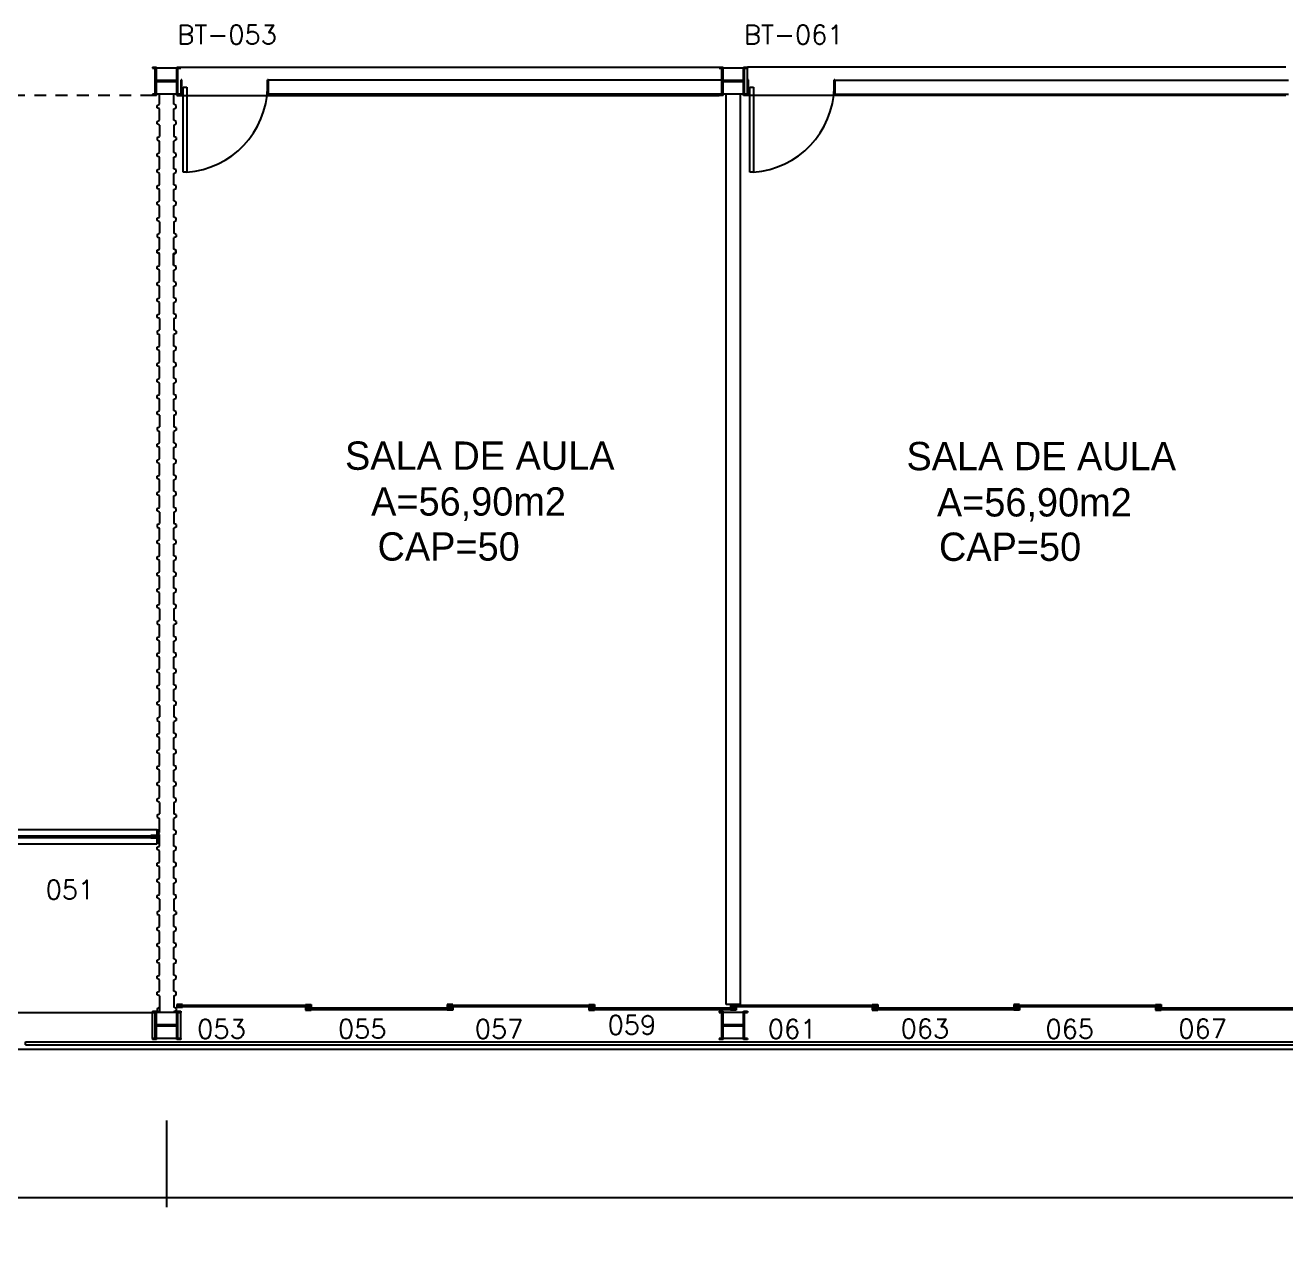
# Model space of a CAD drawing. Extents: x 940 to 1060, y 76 to 105.
# Drawn here: x 977.47 to 990.82, y 76.25 to 89.14 of the extents above; entities that cross this region are included whole.
import ezdxf
from ezdxf.enums import TextEntityAlignment as Align

# ---------------------------------------------------------------- set-up
doc = ezdxf.new("R2010")
doc.units = 0
doc.header["$LTSCALE"] = 0.5
doc.header["$MEASUREMENT"] = 0
doc.header["$PDMODE"] = 34
doc.header["$PDSIZE"] = 0.1
doc.linetypes.add('HIDDEN', pattern=[0.375, 0.25, -0.125])
doc.layers.get('0').update_dxf_attribs({"linetype": 'CONTINUOUS'})
doc.layers.get('DEFPOINTS').update_dxf_attribs({"linetype": 'CONTINUOUS'})
for name, color, linetype in [('1', 1, 'CONTINUOUS'), ('ALVENARIA', 2, 'CONTINUOUS'), ('ENDEREÇO', 2, 'CONTINUOUS'), ('ESQUADRIAS', 1, 'CONTINUOUS'), ('ESTRUTURAS', 2, 'CONTINUOUS'), ('NMOD', 2, 'CONTINUOUS'), ('PORTA', 2, 'CONTINUOUS'), ('PROJ', 1, 'HIDDEN'), ('TEXTO', 2, 'CONTINUOUS'), ('TEXTO-CENTRO-CUSTO', 2, 'CONTINUOUS'), ('ÁREA', 2, 'CONTINUOUS')]:
    doc.layers.add(name, color=color, linetype=linetype)
doc.styles.add('FONTE', font='FONTE.shx', dxfattribs={"height": 0.4})
doc.styles.add('ROMANS', font='simplex.shx', dxfattribs={"height": 0.3})
doc.styles.add('UNB-100', font='simplex.shx', dxfattribs={"height": 0.2})
doc.dimstyles.new('1', dxfattribs={"dimtxt": 0.3, "dimasz": 0.18, "dimexe": 0.5, "dimexo": 1, "dimgap": 0.08, "dimtad": 1, "dimdec": 4, "dimzin": 12, "dimdsep": 46, "dimtxsty": 'ROMANS', "dimblk1": 'NONE', "dimblk2": 'NONE', "dimsah": 1, "dimcen": 0, "dimclrd": 2, "dimclre": 2, "dimclrt": 2, "dimadec": 0, "dimazin": 0, "dimtfac": 1, "dimtdec": 4, "dimtofl": 0, "dimtmove": 2, "dimatfit": 3, "dimldrblk": 'NONE', "dimfxl": 0, "dimtolj": 1, "dimtzin": 4, "dimarcsym": 0})

# ---------------------------------------------------------------- blocks, each defined once
blk = doc.blocks.new('*D15')
at = {"layer": 'DEFPOINTS', "color": 0}
for p in [(972.97, 78.537), (978.97, 78.537), (978.97, 76.72)]:
    blk.add_point(p, dxfattribs=at)
at = {"layer": 'TEXTO-CENTRO-CUSTO', "color": 2, "lineweight": -2}
for p, q in [((972.97, 77.537), (972.97, 76.62)), ((978.97, 77.537), (978.97, 76.62)), ((972.97, 76.72), (978.97, 76.72))]:
    blk.add_line(p, q, dxfattribs=at)
at = {"layer": 'TEXTO-CENTRO-CUSTO', "color": 2, "insert": (975.97, 76.95), "char_height": 0.3, "attachment_point": 5, "style": 'ROMANS'}
blk.add_mtext('\\A1;Entrada', dxfattribs=at)
blk = doc.blocks.new('_NONE')
at = {"color": 0, "linetype": 'ByBlock'}
blk.add_circle((0, 0), 0.25, dxfattribs=at)
blk = doc.blocks.new('*D16')
at = {"layer": 'DEFPOINTS', "color": 0}
for p in [(978.97, 78.537), (1020.97, 78.537), (1020.97, 76.72)]:
    blk.add_point(p, dxfattribs=at)
at = {"layer": 'TEXTO-CENTRO-CUSTO', "color": 2, "lineweight": -2}
for p, q in [((978.97, 77.537), (978.97, 76.62)), ((1020.97, 77.537), (1020.97, 76.62)), ((978.97, 76.72), (1020.97, 76.72))]:
    blk.add_line(p, q, dxfattribs=at)
at = {"layer": 'TEXTO-CENTRO-CUSTO', "color": 2, "insert": (999.97, 76.95), "char_height": 0.3, "attachment_point": 5, "style": 'ROMANS'}
blk.add_mtext('\\A1;Salas de Aula', dxfattribs=at)

msp = doc.modelspace()

# ---------------------------------------------------------------- linework, layer by layer
at = {"layer": '1', "color": 1}
for p, q in [((979.07825, 88.6934), (984.82025, 88.6934)), ((990.82025, 88.6934), (985.12025, 88.6934)), ((979.07825, 88.3934), (984.82025, 88.3934)), ((990.82025, 88.3934), (985.12025, 88.3934)), ((973.07523, 80.61802), (978.86526, 80.61802)), ((973.07523, 80.46802), (978.86526, 80.46802)), ((973.12025, 78.68102), (978.82025, 78.6806)), ((977.47583, 78.36818), (1060.12025, 78.36818)), ((977.47583, 78.33818), (977.47583, 78.36818)), ((977.47583, 78.33818), (1060.12025, 78.33818))]:
    msp.add_line(p, q, dxfattribs=at)
at = {"layer": '1'}
msp.add_line((939.82083, 78.29302), (1060.12025, 78.29302), dxfattribs=at)
at = {"layer": 'ALVENARIA'}
for p, q in [((984.85025, 88.5554), (980.05014, 88.5554)), ((980.05014, 88.4054), (980.05014, 88.5554)), ((986.05014, 88.55572), (990.85025, 88.55572)), ((986.05014, 88.40572), (986.05014, 88.55572)), ((978.89515, 88.3002), (978.89515, 88.4054)), ((979.04534, 88.3002), (979.04534, 88.4054)), ((984.85025, 88.4054), (980.05014, 88.4054)), ((984.89525, 78.76674), (984.89525, 88.4054)), ((985.04525, 78.76674), (985.04525, 88.4054)), ((986.05014, 88.40572), (990.85025, 88.40572)), ((978.87015, 88.2877), (978.89515, 88.3002)), ((978.87015, 88.2627), (978.87015, 88.2877)), ((978.89515, 88.2502), (978.87015, 88.2627)), ((978.89515, 88.12974), (978.89515, 88.2502)), ((979.07034, 88.2877), (979.04534, 88.3002)), ((979.04534, 88.2502), (979.07034, 88.2627)), ((979.04534, 88.12974), (979.04534, 88.2502)), ((979.07034, 88.2627), (979.07034, 88.2877)), ((978.87015, 88.11724), (978.89515, 88.12974)), ((978.87015, 88.09224), (978.87015, 88.11724)), ((978.89515, 88.07974), (978.87015, 88.09224)), ((979.07034, 88.11724), (979.04534, 88.12974)), ((979.04534, 88.07974), (979.07034, 88.09224)), ((979.07034, 88.09224), (979.07034, 88.11724)), ((978.87015, 87.94644), (978.89515, 87.95894)), ((978.89515, 88.07974), (978.89515, 87.95894)), ((979.04534, 88.07974), (979.04534, 87.95894)), ((979.07034, 87.94644), (979.04534, 87.95894)), ((978.87015, 87.94644), (978.87015, 87.92144)), ((978.87015, 87.92144), (978.89515, 87.90894)), ((978.89515, 87.78814), (978.89515, 87.90894)), ((979.07034, 87.92144), (979.04534, 87.90894)), ((979.04534, 87.78814), (979.04534, 87.90894)), ((979.07034, 87.94644), (979.07034, 87.92144)), ((978.87015, 87.77564), (978.89515, 87.78814)), ((978.87015, 87.75064), (978.87015, 87.77564)), ((978.89515, 87.73814), (978.87015, 87.75064)), ((978.89515, 87.61734), (978.89515, 87.73814)), ((979.07034, 87.77564), (979.04534, 87.78814)), ((979.04534, 87.73814), (979.07034, 87.75064)), ((979.04534, 87.61734), (979.04534, 87.73814)), ((979.07034, 87.75064), (979.07034, 87.77564)), ((978.87015, 87.60484), (978.89515, 87.61734)), ((978.87015, 87.57984), (978.87015, 87.60484)), ((978.89515, 87.56734), (978.87015, 87.57984)), ((978.89515, 87.44654), (978.89515, 87.56734)), ((979.07034, 87.60484), (979.04534, 87.61734)), ((979.04534, 87.56734), (979.07034, 87.57984)), ((979.04534, 87.44654), (979.04534, 87.56734)), ((979.07034, 87.57984), (979.07034, 87.60484)), ((978.87015, 87.43404), (978.89515, 87.44654)), ((978.87015, 87.40904), (978.87015, 87.43404)), ((979.07034, 87.43404), (979.04534, 87.44654)), ((979.07034, 87.40904), (979.07034, 87.43404)), ((978.89515, 87.39654), (978.87015, 87.40904)), ((978.89515, 87.2754), (978.89515, 87.39654)), ((979.04534, 87.39654), (979.07034, 87.40904)), ((979.04534, 87.2754), (979.04534, 87.39654)), ((978.87015, 87.2629), (978.89515, 87.2754)), ((978.87015, 87.2379), (978.87015, 87.2629)), ((978.89515, 87.2254), (978.87015, 87.2379)), ((978.89515, 87.10494), (978.89515, 87.2254)), ((979.07034, 87.2629), (979.04534, 87.2754)), ((979.04534, 87.2254), (979.07034, 87.2379)), ((979.04534, 87.10494), (979.04534, 87.2254)), ((979.07034, 87.2379), (979.07034, 87.2629)), ((978.87015, 87.09244), (978.89515, 87.10494)), ((978.87015, 87.06744), (978.87015, 87.09244)), ((978.89515, 87.05494), (978.87015, 87.06744)), ((978.89515, 87.05494), (978.89515, 86.93414)), ((979.07034, 87.09244), (979.04534, 87.10494)), ((979.04534, 87.05494), (979.07034, 87.06744)), ((979.04534, 87.05494), (979.04534, 86.93414)), ((979.07034, 87.06744), (979.07034, 87.09244)), ((978.87015, 86.92164), (978.89515, 86.93414)), ((978.87015, 86.92164), (978.87015, 86.89664)), ((978.87015, 86.89664), (978.89515, 86.88414)), ((979.07034, 86.92164), (979.04534, 86.93414)), ((979.07034, 86.89664), (979.04534, 86.88414)), ((979.07034, 86.92164), (979.07034, 86.89664)), ((978.87015, 86.75084), (978.89515, 86.76334)), ((978.87073, 86.75484), (978.89573, 86.76734)), ((978.89515, 86.76334), (978.89515, 86.88414)), ((979.06976, 86.75484), (979.04476, 86.76734)), ((979.04534, 86.76334), (979.04534, 86.88414)), ((979.07034, 86.75084), (979.04534, 86.76334)), ((978.87015, 86.72584), (978.87015, 86.75084)), ((978.89515, 86.71334), (978.87015, 86.72584)), ((978.87073, 86.72984), (978.87073, 86.75484)), ((978.89573, 86.71734), (978.87073, 86.72984)), ((978.89515, 86.59254), (978.89515, 86.71334)), ((978.89573, 86.59654), (978.89573, 86.71734)), ((979.04476, 86.71734), (979.06976, 86.72984)), ((979.04476, 86.59654), (979.04476, 86.71734)), ((979.04534, 86.71334), (979.07034, 86.72584)), ((979.04534, 86.59254), (979.04534, 86.71334)), ((979.06976, 86.72984), (979.06976, 86.75484)), ((979.07034, 86.72584), (979.07034, 86.75084)), ((978.87015, 86.58004), (978.89515, 86.59254)), ((978.87015, 86.55504), (978.87015, 86.58004)), ((978.89515, 86.54254), (978.87015, 86.55504)), ((978.89515, 86.42174), (978.89515, 86.54254)), ((979.07034, 86.58004), (979.04534, 86.59254)), ((979.04534, 86.54254), (979.07034, 86.55504)), ((979.04534, 86.42174), (979.04534, 86.54254)), ((979.07034, 86.55504), (979.07034, 86.58004)), ((978.87015, 86.40924), (978.89515, 86.42174)), ((978.87015, 86.38424), (978.87015, 86.40924)), ((978.89515, 86.37174), (978.87015, 86.38424)), ((978.89515, 86.2506), (978.89515, 86.37174)), ((979.07034, 86.40924), (979.04534, 86.42174)), ((979.04534, 86.37174), (979.07034, 86.38424)), ((979.04534, 86.2506), (979.04534, 86.37174)), ((979.07034, 86.38424), (979.07034, 86.40924)), ((978.87015, 86.2381), (978.89515, 86.2506)), ((978.87015, 86.2131), (978.87015, 86.2381)), ((979.07034, 86.2381), (979.04534, 86.2506)), ((979.07034, 86.2131), (979.07034, 86.2381)), ((978.89515, 86.2006), (978.87015, 86.2131)), ((978.89515, 86.08014), (978.89515, 86.2006)), ((979.04534, 86.2006), (979.07034, 86.2131)), ((979.04534, 86.08014), (979.04534, 86.2006)), ((978.87015, 86.06764), (978.89515, 86.08014)), ((978.87015, 86.04264), (978.87015, 86.06764)), ((978.89515, 86.03014), (978.87015, 86.04264)), ((978.89515, 86.03014), (978.89515, 85.90934)), ((979.07034, 86.06764), (979.04534, 86.08014)), ((979.04534, 86.03014), (979.07034, 86.04264)), ((979.04534, 86.03014), (979.04534, 85.90934)), ((979.07034, 86.04264), (979.07034, 86.06764)), ((978.87015, 85.89684), (978.89515, 85.90934)), ((978.87015, 85.89684), (978.87015, 85.87184)), ((978.87015, 85.87184), (978.89515, 85.85934)), ((978.89515, 85.73854), (978.89515, 85.85934)), ((979.07034, 85.89684), (979.04534, 85.90934)), ((979.07034, 85.87184), (979.04534, 85.85934)), ((979.04534, 85.73854), (979.04534, 85.85934)), ((979.07034, 85.89684), (979.07034, 85.87184)), ((978.87015, 85.72604), (978.89515, 85.73854)), ((978.87015, 85.70104), (978.87015, 85.72604)), ((978.89515, 85.68854), (978.87015, 85.70104)), ((978.89515, 85.56774), (978.89515, 85.68854)), ((979.07034, 85.72604), (979.04534, 85.73854)), ((979.04534, 85.68854), (979.07034, 85.70104)), ((979.04534, 85.56774), (979.04534, 85.68854)), ((979.07034, 85.70104), (979.07034, 85.72604)), ((978.87015, 85.55524), (978.89515, 85.56774)), ((978.87015, 85.53024), (978.87015, 85.55524)), ((979.07034, 85.55524), (979.04534, 85.56774)), ((979.07034, 85.53024), (979.07034, 85.55524)), ((978.89515, 85.51774), (978.87015, 85.53024)), ((978.89515, 85.39694), (978.89515, 85.51774)), ((979.04534, 85.51774), (979.07034, 85.53024)), ((979.04534, 85.39694), (979.04534, 85.51774)), ((978.87015, 85.38444), (978.89515, 85.39694)), ((978.87015, 85.35944), (978.87015, 85.38444)), ((978.89515, 85.34694), (978.87015, 85.35944)), ((978.89515, 85.2258), (978.89515, 85.34694)), ((979.07034, 85.38444), (979.04534, 85.39694)), ((979.04534, 85.34694), (979.07034, 85.35944)), ((979.04534, 85.2258), (979.04534, 85.34694)), ((979.07034, 85.35944), (979.07034, 85.38444)), ((978.87015, 85.2133), (978.89515, 85.2258)), ((978.87015, 85.1883), (978.87015, 85.2133)), ((978.89515, 85.1758), (978.87015, 85.1883)), ((978.89515, 85.05534), (978.89515, 85.1758)), ((979.07034, 85.2133), (979.04534, 85.2258)), ((979.04534, 85.1758), (979.07034, 85.1883)), ((979.04534, 85.05534), (979.04534, 85.1758)), ((979.07034, 85.1883), (979.07034, 85.2133)), ((978.87015, 85.04284), (978.89515, 85.05534)), ((978.87015, 85.01784), (978.87015, 85.04284)), ((979.07034, 85.04284), (979.04534, 85.05534)), ((979.07034, 85.01784), (979.07034, 85.04284)), ((978.89515, 85.00534), (978.87015, 85.01784)), ((978.89515, 85.00534), (978.89515, 84.88454)), ((979.04534, 85.00534), (979.07034, 85.01784)), ((979.04534, 85.00534), (979.04534, 84.88454)), ((978.87015, 84.87204), (978.89515, 84.88454)), ((978.87015, 84.87204), (978.87015, 84.84704)), ((978.87015, 84.84704), (978.89515, 84.83454)), ((978.89515, 84.71374), (978.89515, 84.83454)), ((979.07034, 84.87204), (979.04534, 84.88454)), ((979.07034, 84.84704), (979.04534, 84.83454)), ((979.04534, 84.71374), (979.04534, 84.83454)), ((979.07034, 84.87204), (979.07034, 84.84704)), ((978.87015, 84.70124), (978.89515, 84.71374)), ((978.87015, 84.67624), (978.87015, 84.70124)), ((978.89515, 84.66374), (978.87015, 84.67624)), ((978.89515, 84.54294), (978.89515, 84.66374)), ((979.07034, 84.70124), (979.04534, 84.71374)), ((979.04534, 84.66374), (979.07034, 84.67624)), ((979.04534, 84.54294), (979.04534, 84.66374)), ((979.07034, 84.67624), (979.07034, 84.70124)), ((978.87015, 84.53044), (978.89515, 84.54294)), ((978.87015, 84.50544), (978.87015, 84.53044)), ((978.89515, 84.49294), (978.87015, 84.50544)), ((978.89515, 84.37214), (978.89515, 84.49294)), ((979.07034, 84.53044), (979.04534, 84.54294)), ((979.04534, 84.49294), (979.07034, 84.50544)), ((979.04534, 84.37214), (979.04534, 84.49294)), ((979.07034, 84.50544), (979.07034, 84.53044)), ((978.87015, 84.35964), (978.89515, 84.37214)), ((978.87015, 84.33464), (978.87015, 84.35964)), ((979.07034, 84.35964), (979.04534, 84.37214)), ((979.07034, 84.33464), (979.07034, 84.35964)), ((978.89515, 84.32214), (978.87015, 84.33464)), ((978.89515, 84.201), (978.89515, 84.32214)), ((979.04534, 84.32214), (979.07034, 84.33464)), ((979.04534, 84.201), (979.04534, 84.32214)), ((978.87015, 84.1885), (978.89515, 84.201)), ((978.87015, 84.1635), (978.87015, 84.1885)), ((978.89515, 84.151), (978.87015, 84.1635)), ((978.89515, 84.03054), (978.89515, 84.151)), ((979.07034, 84.1885), (979.04534, 84.201)), ((979.04534, 84.151), (979.07034, 84.1635)), ((979.04534, 84.03054), (979.04534, 84.151)), ((979.07034, 84.1635), (979.07034, 84.1885)), ((978.87015, 84.01804), (978.89515, 84.03054)), ((978.87015, 83.99304), (978.87015, 84.01804)), ((978.89515, 83.98054), (978.87015, 83.99304)), ((978.89515, 83.98054), (978.89515, 83.85974)), ((979.07034, 84.01804), (979.04534, 84.03054)), ((979.04534, 83.98054), (979.07034, 83.99304)), ((979.04534, 83.98054), (979.04534, 83.85974)), ((979.07034, 83.99304), (979.07034, 84.01804)), ((978.87015, 83.84724), (978.89515, 83.85974)), ((978.87015, 83.84724), (978.87015, 83.82224)), ((978.87015, 83.82224), (978.89515, 83.80974)), ((979.07034, 83.84724), (979.04534, 83.85974)), ((979.07034, 83.82224), (979.04534, 83.80974)), ((979.07034, 83.84724), (979.07034, 83.82224)), ((978.87015, 83.67644), (978.89515, 83.68894)), ((978.89515, 83.68894), (978.89515, 83.80974)), ((979.04534, 83.68894), (979.04534, 83.80974)), ((979.07034, 83.67644), (979.04534, 83.68894)), ((978.87015, 83.65144), (978.87015, 83.67644)), ((978.89515, 83.63894), (978.87015, 83.65144)), ((978.89515, 83.51814), (978.89515, 83.63894)), ((979.04534, 83.63894), (979.07034, 83.65144)), ((979.04534, 83.51814), (979.04534, 83.63894)), ((979.07034, 83.65144), (979.07034, 83.67644)), ((978.87015, 83.50564), (978.89515, 83.51814)), ((978.87015, 83.48064), (978.87015, 83.50564)), ((978.89515, 83.46814), (978.87015, 83.48064)), ((978.89515, 83.34734), (978.89515, 83.46814)), ((979.07034, 83.50564), (979.04534, 83.51814)), ((979.04534, 83.46814), (979.07034, 83.48064)), ((979.04534, 83.34734), (979.04534, 83.46814)), ((979.07034, 83.48064), (979.07034, 83.50564)), ((978.87015, 83.33484), (978.89515, 83.34734)), ((978.87015, 83.30984), (978.87015, 83.33484)), ((978.89515, 83.29734), (978.87015, 83.30984)), ((978.89515, 83.1762), (978.89515, 83.29734)), ((979.07034, 83.33484), (979.04534, 83.34734)), ((979.04534, 83.29734), (979.07034, 83.30984)), ((979.04534, 83.1762), (979.04534, 83.29734)), ((979.07034, 83.30984), (979.07034, 83.33484)), ((978.87015, 83.1637), (978.89515, 83.1762)), ((978.87015, 83.1387), (978.87015, 83.1637)), ((979.07034, 83.1637), (979.04534, 83.1762)), ((979.07034, 83.1387), (979.07034, 83.1637)), ((978.89515, 83.1262), (978.87015, 83.1387)), ((978.89515, 83.00574), (978.89515, 83.1262)), ((979.04534, 83.1262), (979.07034, 83.1387)), ((979.04534, 83.00574), (979.04534, 83.1262)), ((978.87015, 82.99324), (978.89515, 83.00574)), ((978.87015, 82.96824), (978.87015, 82.99324)), ((978.89515, 82.95574), (978.87015, 82.96824)), ((978.89515, 82.95574), (978.89515, 82.83494)), ((979.07034, 82.99324), (979.04534, 83.00574)), ((979.04534, 82.95574), (979.07034, 82.96824)), ((979.04534, 82.95574), (979.04534, 82.83494)), ((979.07034, 82.96824), (979.07034, 82.99324)), ((978.87015, 82.82244), (978.89515, 82.83494)), ((978.87015, 82.82244), (978.87015, 82.79744)), ((978.87015, 82.79744), (978.89515, 82.78494)), ((978.89515, 82.66414), (978.89515, 82.78494)), ((979.07034, 82.82244), (979.04534, 82.83494)), ((979.07034, 82.79744), (979.04534, 82.78494)), ((979.04534, 82.66414), (979.04534, 82.78494)), ((979.07034, 82.82244), (979.07034, 82.79744)), ((978.87015, 82.65164), (978.89515, 82.66414)), ((978.87015, 82.62664), (978.87015, 82.65164)), ((978.89515, 82.61414), (978.87015, 82.62664)), ((979.07034, 82.65164), (979.04534, 82.66414)), ((979.04534, 82.61414), (979.07034, 82.62664)), ((979.07034, 82.62664), (979.07034, 82.65164)), ((978.87015, 82.48084), (978.89515, 82.49334)), ((978.89515, 82.49334), (978.89515, 82.61414)), ((979.04534, 82.49334), (979.04534, 82.61414)), ((979.07034, 82.48084), (979.04534, 82.49334)), ((978.87015, 82.45584), (978.87015, 82.48084)), ((978.89515, 82.44334), (978.87015, 82.45584)), ((978.89515, 82.32254), (978.89515, 82.44334)), ((979.04534, 82.44334), (979.07034, 82.45584)), ((979.04534, 82.32254), (979.04534, 82.44334)), ((979.07034, 82.45584), (979.07034, 82.48084)), ((978.87015, 82.31004), (978.89515, 82.32254)), ((978.87015, 82.28504), (978.87015, 82.31004)), ((978.89515, 82.27254), (978.87015, 82.28504)), ((978.89515, 82.1514), (978.89515, 82.27254)), ((979.07034, 82.31004), (979.04534, 82.32254)), ((979.04534, 82.27254), (979.07034, 82.28504)), ((979.04534, 82.1514), (979.04534, 82.27254)), ((979.07034, 82.28504), (979.07034, 82.31004)), ((978.87015, 82.1389), (978.89515, 82.1514)), ((978.87015, 82.1139), (978.87015, 82.1389)), ((978.89515, 82.1014), (978.87015, 82.1139)), ((978.89515, 81.98094), (978.89515, 82.1014)), ((979.07034, 82.1389), (979.04534, 82.1514)), ((979.04534, 82.1014), (979.07034, 82.1139)), ((979.04534, 81.98094), (979.04534, 82.1014)), ((979.07034, 82.1139), (979.07034, 82.1389)), ((978.87015, 81.96844), (978.89515, 81.98094)), ((978.87015, 81.94344), (978.87015, 81.96844)), ((979.07034, 81.96844), (979.04534, 81.98094)), ((979.07034, 81.94344), (979.07034, 81.96844)), ((978.89515, 81.93094), (978.87015, 81.94344)), ((978.89515, 81.93094), (978.89515, 81.81014)), ((979.04534, 81.93094), (979.07034, 81.94344)), ((979.04534, 81.93094), (979.04534, 81.81014)), ((978.87015, 81.79764), (978.89515, 81.81014)), ((978.87015, 81.79764), (978.87015, 81.77264)), ((978.87015, 81.77264), (978.89515, 81.76014)), ((978.89515, 81.63934), (978.89515, 81.76014)), ((979.07034, 81.79764), (979.04534, 81.81014)), ((979.07034, 81.77264), (979.04534, 81.76014)), ((979.04534, 81.63934), (979.04534, 81.76014)), ((979.07034, 81.79764), (979.07034, 81.77264)), ((978.87015, 81.62684), (978.89515, 81.63934)), ((978.87015, 81.60184), (978.87015, 81.62684)), ((978.89515, 81.58934), (978.87015, 81.60184)), ((978.89515, 81.46854), (978.89515, 81.58934)), ((979.07034, 81.62684), (979.04534, 81.63934)), ((979.04534, 81.58934), (979.07034, 81.60184)), ((979.04534, 81.46854), (979.04534, 81.58934)), ((979.07034, 81.60184), (979.07034, 81.62684)), ((978.87015, 81.45604), (978.89515, 81.46854)), ((978.87015, 81.43104), (978.87015, 81.45604)), ((978.89515, 81.41854), (978.87015, 81.43104)), ((978.89515, 81.29774), (978.89515, 81.41854)), ((979.07034, 81.45604), (979.04534, 81.46854)), ((979.04534, 81.41854), (979.07034, 81.43104)), ((979.04534, 81.29774), (979.04534, 81.41854)), ((979.07034, 81.43104), (979.07034, 81.45604)), ((978.87015, 81.28524), (978.89515, 81.29774)), ((978.87015, 81.26024), (978.87015, 81.28524)), ((979.07034, 81.28524), (979.04534, 81.29774)), ((979.07034, 81.26024), (979.07034, 81.28524)), ((978.89515, 81.24774), (978.87015, 81.26024)), ((978.89515, 81.1266), (978.89515, 81.24774)), ((979.04534, 81.24774), (979.07034, 81.26024)), ((979.04534, 81.1266), (979.04534, 81.24774)), ((978.87015, 81.1141), (978.89515, 81.1266)), ((978.87015, 81.0891), (978.87015, 81.1141)), ((978.89515, 81.0766), (978.87015, 81.0891)), ((978.89515, 80.95614), (978.89515, 81.0766)), ((979.07034, 81.1141), (979.04534, 81.1266)), ((979.04534, 81.0766), (979.07034, 81.0891)), ((979.04534, 80.95614), (979.04534, 81.0766)), ((979.07034, 81.0891), (979.07034, 81.1141)), ((978.87015, 80.94364), (978.89515, 80.95614)), ((978.87015, 80.91864), (978.87015, 80.94364)), ((978.89515, 80.90614), (978.87015, 80.91864)), ((978.89515, 80.90614), (978.89515, 80.78534)), ((979.07034, 80.94364), (979.04534, 80.95614)), ((979.04534, 80.90614), (979.07034, 80.91864)), ((979.04534, 80.90614), (979.04534, 80.78534)), ((979.07034, 80.91864), (979.07034, 80.94364)), ((978.87015, 80.77284), (978.89515, 80.78534)), ((978.87015, 80.77284), (978.87015, 80.74784)), ((979.07034, 80.77284), (979.04534, 80.78534)), ((979.07034, 80.77284), (979.07034, 80.74784)), ((978.86526, 80.61802), (978.86526, 80.46802)), ((978.86526, 80.61802), (978.87026, 80.61802)), ((978.87015, 80.74784), (978.89515, 80.73534)), ((978.87026, 80.61802), (978.87026, 80.46802)), ((978.89515, 80.61454), (978.89515, 80.73534)), ((979.07034, 80.74784), (979.04534, 80.73534)), ((979.04534, 80.61454), (979.04534, 80.73534)), ((978.87015, 80.60204), (978.89515, 80.61454)), ((978.87015, 80.57704), (978.87015, 80.60204)), ((978.89515, 80.56454), (978.87015, 80.57704)), ((978.87026, 80.61308), (978.87026, 80.58808)), ((978.89526, 80.61308), (978.87026, 80.61308)), ((978.89526, 80.58808), (978.87026, 80.58808)), ((978.87026, 80.49802), (978.87026, 80.47302)), ((978.89526, 80.49802), (978.87026, 80.49802)), ((978.89515, 80.44374), (978.89515, 80.56454)), ((978.89526, 80.58808), (978.89526, 80.61308)), ((978.89526, 80.47302), (978.89526, 80.49802)), ((979.07034, 80.60204), (979.04534, 80.61454)), ((979.04534, 80.56454), (979.07034, 80.57704)), ((979.04534, 80.44374), (979.04534, 80.56454)), ((979.07034, 80.57704), (979.07034, 80.60204)), ((978.86526, 80.46802), (978.87026, 80.46802)), ((978.87015, 80.43124), (978.89515, 80.44374)), ((978.87015, 80.40624), (978.87015, 80.43124)), ((978.89515, 80.39374), (978.87015, 80.40624)), ((978.89526, 80.47302), (978.87026, 80.47302)), ((978.89515, 80.27294), (978.89515, 80.39374)), ((979.07034, 80.43124), (979.04534, 80.44374)), ((979.04534, 80.39374), (979.07034, 80.40624)), ((979.04534, 80.27294), (979.04534, 80.39374)), ((979.07034, 80.40624), (979.07034, 80.43124)), ((978.87015, 80.26044), (978.89515, 80.27294)), ((978.87015, 80.23544), (978.87015, 80.26044)), ((978.89515, 80.22294), (978.87015, 80.23544)), ((978.89515, 80.1018), (978.89515, 80.22294)), ((979.07034, 80.26044), (979.04534, 80.27294)), ((979.04534, 80.22294), (979.07034, 80.23544)), ((979.04534, 80.1018), (979.04534, 80.22294)), ((979.07034, 80.23544), (979.07034, 80.26044)), ((978.87015, 80.0893), (978.89515, 80.1018)), ((978.87015, 80.0643), (978.87015, 80.0893)), ((979.07034, 80.0893), (979.04534, 80.1018)), ((979.07034, 80.0643), (979.07034, 80.0893)), ((978.89515, 80.0518), (978.87015, 80.0643)), ((978.89515, 79.93134), (978.89515, 80.0518)), ((979.04534, 80.0518), (979.07034, 80.0643)), ((979.04534, 79.93134), (979.04534, 80.0518)), ((978.87015, 79.91884), (978.89515, 79.93134)), ((978.87015, 79.89384), (978.87015, 79.91884)), ((978.89515, 79.88134), (978.87015, 79.89384)), ((978.89515, 79.88134), (978.89515, 79.76054)), ((979.07034, 79.91884), (979.04534, 79.93134)), ((979.04534, 79.88134), (979.07034, 79.89384)), ((979.04534, 79.88134), (979.04534, 79.76054)), ((979.07034, 79.89384), (979.07034, 79.91884)), ((978.87015, 79.74804), (978.89515, 79.76054)), ((978.87015, 79.74804), (978.87015, 79.72304)), ((978.87015, 79.72304), (978.89515, 79.71054)), ((978.89515, 79.58974), (978.89515, 79.71054)), ((979.07034, 79.74804), (979.04534, 79.76054)), ((979.07034, 79.72304), (979.04534, 79.71054)), ((979.04534, 79.58974), (979.04534, 79.71054)), ((979.07034, 79.74804), (979.07034, 79.72304)), ((978.87015, 79.57724), (978.89515, 79.58974)), ((978.87015, 79.55224), (978.87015, 79.57724)), ((978.89515, 79.53974), (978.87015, 79.55224)), ((979.07034, 79.57724), (979.04534, 79.58974)), ((979.04534, 79.53974), (979.07034, 79.55224)), ((979.07034, 79.55224), (979.07034, 79.57724)), ((978.87015, 79.40644), (978.89515, 79.41894)), ((978.89515, 79.41894), (978.89515, 79.53974)), ((979.04534, 79.41894), (979.04534, 79.53974)), ((979.07034, 79.40644), (979.04534, 79.41894)), ((978.87015, 79.38144), (978.87015, 79.40644)), ((978.89515, 79.36894), (978.87015, 79.38144)), ((978.89515, 79.24814), (978.89515, 79.36894)), ((979.04534, 79.36894), (979.07034, 79.38144)), ((979.04534, 79.24814), (979.04534, 79.36894)), ((979.07034, 79.38144), (979.07034, 79.40644)), ((978.87015, 79.23564), (978.89515, 79.24814)), ((978.87015, 79.21064), (978.87015, 79.23564)), ((978.89515, 79.19814), (978.87015, 79.21064)), ((978.89515, 79.077), (978.89515, 79.19814)), ((979.07034, 79.23564), (979.04534, 79.24814)), ((979.04534, 79.19814), (979.07034, 79.21064)), ((979.04534, 79.077), (979.04534, 79.19814)), ((979.07034, 79.21064), (979.07034, 79.23564)), ((978.87015, 79.0645), (978.89515, 79.077)), ((978.87015, 79.0395), (978.87015, 79.0645)), ((978.89515, 79.027), (978.87015, 79.0395)), ((978.89515, 78.90654), (978.89515, 79.027)), ((979.07034, 79.0645), (979.04534, 79.077)), ((979.04534, 79.027), (979.07034, 79.0395)), ((979.04534, 78.90654), (979.04534, 79.027)), ((979.07034, 79.0395), (979.07034, 79.0645)), ((978.87015, 78.89404), (978.89515, 78.90654)), ((978.87015, 78.86904), (978.87015, 78.89404)), ((979.07034, 78.89404), (979.04534, 78.90654)), ((979.07034, 78.86904), (979.07034, 78.89404)), ((978.89515, 78.85654), (978.87015, 78.86904)), ((978.89515, 78.85654), (978.89515, 78.68102)), ((979.04534, 78.85654), (979.07034, 78.86904)), ((979.04534, 78.85654), (979.04534, 78.73574)), ((985.04525, 78.76674), (984.89525, 78.76674)), ((978.87015, 78.72324), (978.89515, 78.73574)), ((978.87015, 78.72324), (978.87015, 78.69824)), ((978.87015, 78.69824), (978.89515, 78.68574)), ((979.07034, 78.72324), (979.04534, 78.73574)), ((979.07034, 78.69824), (979.04534, 78.68574)), ((979.07034, 78.72324), (979.07034, 78.69824))]:
    msp.add_line(p, q, dxfattribs=at)
at = {"layer": 'ESQUADRIAS', "color": 1}
for p, q in [((977.36783, 80.55102), (978.89301, 80.55102)), ((977.36783, 80.53502), (978.89301, 80.53502)), ((978.80311, 80.55802), (978.86311, 80.55802)), ((978.86311, 80.52802), (978.80311, 80.52802)), ((978.85611, 80.53502), (978.85611, 80.55102)), ((978.86311, 80.55802), (978.86311, 80.52802))]:
    msp.add_line(p, q, dxfattribs=at)
at = {"layer": 'ESQUADRIAS'}
for p, q in [((979.07741, 78.76536), (979.07741, 78.73536)), ((979.13741, 78.76536), (979.07741, 78.76536)), ((979.08441, 78.75836), (980.49325, 78.75836)), ((979.08441, 78.74236), (979.08441, 78.75836)), ((980.44025, 78.76536), (980.50025, 78.76536)), ((980.49325, 78.74236), (980.49325, 78.75836)), ((980.50025, 78.76536), (980.50025, 78.73536)), ((981.94025, 78.76536), (981.94025, 78.73536)), ((982.00025, 78.76536), (981.94025, 78.76536)), ((981.94725, 78.75836), (983.49325, 78.75836)), ((981.94725, 78.74236), (981.94725, 78.75836)), ((983.44025, 78.76536), (983.50025, 78.76536)), ((983.49325, 78.74236), (983.49325, 78.75836)), ((983.50025, 78.76536), (983.50025, 78.73536)), ((984.94025, 78.76536), (984.94025, 78.73536)), ((985.00025, 78.76536), (984.94025, 78.76536)), ((984.94725, 78.75836), (986.49325, 78.75836)), ((984.94725, 78.74236), (984.94725, 78.75836)), ((986.44025, 78.76536), (986.50025, 78.76536)), ((986.49325, 78.74236), (986.49325, 78.75836)), ((986.50025, 78.76536), (986.50025, 78.73536)), ((987.94025, 78.76536), (987.94025, 78.73536)), ((988.00025, 78.76536), (987.94025, 78.76536)), ((987.94725, 78.74236), (987.94725, 78.75836)), ((987.94725, 78.75836), (989.49325, 78.75836)), ((989.44025, 78.76536), (989.50025, 78.76536)), ((989.49325, 78.74236), (989.49325, 78.75836)), ((989.50025, 78.76536), (989.50025, 78.73536)), ((979.07741, 78.73536), (979.13741, 78.73536)), ((979.08441, 78.74236), (980.49325, 78.74236)), ((980.44025, 78.73536), (980.44025, 78.70536)), ((980.50025, 78.73536), (980.44025, 78.73536)), ((980.44025, 78.70536), (980.50025, 78.70536)), ((980.44725, 78.72836), (980.44725, 78.71236)), ((980.44725, 78.72836), (981.99325, 78.72836)), ((980.44725, 78.71236), (981.99325, 78.71236)), ((981.94025, 78.73536), (982.00025, 78.73536)), ((982.00025, 78.70536), (981.94025, 78.70536)), ((981.94725, 78.74236), (983.49325, 78.74236)), ((981.99325, 78.72836), (981.99325, 78.71236)), ((982.00025, 78.73536), (982.00025, 78.70536)), ((983.44025, 78.73536), (983.44025, 78.70536)), ((983.50025, 78.73536), (983.44025, 78.73536)), ((983.44025, 78.70536), (983.50025, 78.70536)), ((983.44725, 78.72836), (983.44725, 78.71236)), ((983.44725, 78.72836), (984.99325, 78.72836)), ((983.44725, 78.71236), (984.99325, 78.71236)), ((984.94025, 78.73536), (985.00025, 78.73536)), ((985.00025, 78.70536), (984.94025, 78.70536)), ((984.94725, 78.74236), (986.49325, 78.74236)), ((984.99325, 78.72836), (984.99325, 78.71236)), ((985.00025, 78.73536), (985.00025, 78.70536)), ((986.44025, 78.73536), (986.44025, 78.70536)), ((986.50025, 78.73536), (986.44025, 78.73536)), ((986.44025, 78.70536), (986.50025, 78.70536)), ((986.44725, 78.72836), (986.44725, 78.71236)), ((986.44725, 78.72836), (987.99325, 78.72836)), ((986.44725, 78.71236), (987.99325, 78.71236)), ((987.94025, 78.73536), (988.00025, 78.73536)), ((988.00025, 78.70536), (987.94025, 78.70536)), ((987.94725, 78.74236), (989.49325, 78.74236)), ((987.99325, 78.72836), (987.99325, 78.71236)), ((988.00025, 78.73536), (988.00025, 78.70536)), ((989.44025, 78.73536), (989.44025, 78.70536)), ((989.50025, 78.73536), (989.44025, 78.73536)), ((989.44025, 78.70536), (989.50025, 78.70536)), ((989.44725, 78.72836), (990.99325, 78.72836)), ((989.44725, 78.72836), (989.44725, 78.71236)), ((989.44725, 78.71236), (990.99325, 78.71236))]:
    msp.add_line(p, q, dxfattribs=at)
at = {"layer": 'ESTRUTURAS'}
for p, q in [((978.82025, 88.6934), (978.86225, 88.6934)), ((978.82025, 88.6934), (978.82025, 88.6814)), ((978.82025, 88.6814), (978.85025, 88.6814)), ((978.85025, 88.4054), (978.85025, 88.6814)), ((978.86225, 88.3934), (978.86225, 88.6934)), ((979.07825, 88.6814), (978.86225, 88.6814)), ((979.07825, 88.6934), (979.12025, 88.6934)), ((979.07825, 88.3934), (979.07825, 88.6934)), ((979.09025, 88.6814), (979.12025, 88.6814)), ((979.09025, 88.4054), (979.09025, 88.6814)), ((979.12025, 88.6934), (979.12025, 88.6814)), ((984.82025, 88.6934), (984.82025, 88.6814)), ((984.82025, 88.6934), (984.86225, 88.6934)), ((984.82025, 88.6814), (984.85025, 88.6814)), ((984.85025, 88.4054), (984.85025, 88.6814)), ((984.86225, 88.3934), (984.86225, 88.6934)), ((985.07825, 88.6814), (984.86225, 88.6814)), ((985.07825, 88.3934), (985.07825, 88.6934)), ((985.07825, 88.6934), (985.12025, 88.6934)), ((985.09025, 88.4054), (985.09025, 88.6814)), ((985.09025, 88.6814), (985.12025, 88.6814)), ((985.12025, 88.6934), (985.12025, 88.6814)), ((985.12025, 88.4054), (985.12025, 88.6814)), ((979.07825, 88.5494), (978.86225, 88.5494)), ((979.07825, 88.5374), (978.86225, 88.5374)), ((985.07825, 88.5494), (984.86225, 88.5494)), ((985.07825, 88.5374), (984.86225, 88.5374)), ((978.82025, 88.4054), (978.82025, 88.3934)), ((978.85025, 88.4054), (978.82025, 88.4054)), ((978.86225, 88.3934), (978.82025, 88.3934)), ((979.07825, 88.4054), (978.86225, 88.4054)), ((979.12025, 88.3934), (979.07825, 88.3934)), ((979.12025, 88.4054), (979.09025, 88.4054)), ((979.12025, 88.4054), (979.12025, 88.3934)), ((984.85025, 88.4054), (984.82025, 88.4054)), ((984.82025, 88.4054), (984.82025, 88.3934)), ((984.86225, 88.3934), (984.82025, 88.3934)), ((985.07825, 88.4054), (984.86225, 88.4054)), ((985.12025, 88.3934), (985.07825, 88.3934)), ((985.12025, 88.4054), (985.09025, 88.4054)), ((985.12025, 88.4054), (985.12025, 88.3934)), ((978.82025, 78.69302), (978.86225, 78.69302)), ((978.82025, 78.69302), (978.82025, 78.68102)), ((978.82025, 78.68102), (978.85025, 78.68102)), ((978.82025, 78.40502), (978.82025, 78.68102)), ((978.85025, 78.40502), (978.85025, 78.68102)), ((978.86225, 78.39302), (978.86225, 78.69302)), ((979.07825, 78.68102), (978.86225, 78.68102)), ((979.07825, 78.69302), (979.12025, 78.69302)), ((979.07825, 78.39302), (979.07825, 78.69302)), ((979.09025, 78.68102), (979.12025, 78.68102)), ((979.09025, 78.40502), (979.09025, 78.68102)), ((979.12025, 78.69302), (979.12025, 78.68102)), ((979.12025, 78.40502), (979.12025, 78.68102)), ((984.82025, 78.69302), (984.82025, 78.68102)), ((984.82025, 78.69302), (984.86225, 78.69302)), ((984.82025, 78.68102), (984.85025, 78.68102)), ((984.85025, 78.40502), (984.85025, 78.68102)), ((984.86225, 78.39302), (984.86225, 78.69302)), ((985.07825, 78.68102), (984.86225, 78.68102)), ((985.07825, 78.39302), (985.07825, 78.69302)), ((985.07825, 78.69302), (985.12025, 78.69302)), ((985.09025, 78.40502), (985.09025, 78.68102)), ((985.09025, 78.68102), (985.12025, 78.68102)), ((985.12025, 78.69302), (985.12025, 78.68102)), ((979.07825, 78.54902), (978.86225, 78.54902)), ((979.07825, 78.53702), (978.86225, 78.53702)), ((985.07825, 78.54902), (984.86225, 78.54902)), ((985.07825, 78.53702), (984.86225, 78.53702)), ((978.82025, 78.40502), (978.82025, 78.39302)), ((978.85025, 78.40502), (978.82025, 78.40502)), ((978.86225, 78.39302), (978.82025, 78.39302)), ((979.07825, 78.40502), (978.86225, 78.40502)), ((979.12025, 78.39302), (979.07825, 78.39302)), ((979.12025, 78.40502), (979.09025, 78.40502)), ((979.12025, 78.40502), (979.12025, 78.39302)), ((984.85025, 78.40502), (984.82025, 78.40502)), ((984.82025, 78.40502), (984.82025, 78.39302)), ((984.86225, 78.39302), (984.82025, 78.39302)), ((985.07825, 78.40502), (984.86225, 78.40502)), ((985.12025, 78.39302), (985.07825, 78.39302)), ((985.12025, 78.40502), (985.09025, 78.40502)), ((985.12025, 78.40502), (985.12025, 78.39302))]:
    msp.add_line(p, q, dxfattribs=at)
at = {"layer": 'PORTA'}
for p, q in [((979.12525, 88.39949), (979.12525, 88.55949)), ((979.13025, 88.55949), (979.12525, 88.55949)), ((979.13025, 88.39949), (979.13025, 88.55949)), ((980.04514, 88.55949), (980.04014, 88.55949)), ((980.04014, 88.39949), (980.04014, 88.55949)), ((980.04514, 88.39949), (980.04514, 88.55949)), ((985.12525, 88.39949), (985.12525, 88.55949)), ((985.13025, 88.55949), (985.12525, 88.55949)), ((985.13025, 88.39949), (985.13025, 88.55949)), ((986.04514, 88.55949), (986.04014, 88.55949)), ((986.04014, 88.39949), (986.04014, 88.55949)), ((986.04514, 88.39949), (986.04514, 88.55949)), ((979.13025, 88.39949), (979.12525, 88.39949)), ((979.14577, 88.47992), (979.18577, 88.47992)), ((979.14577, 87.57992), (979.14577, 88.47992)), ((979.18577, 88.47992), (979.18577, 87.57992)), ((980.04514, 88.39949), (980.04014, 88.39949)), ((985.13025, 88.39949), (985.12525, 88.39949)), ((985.14577, 88.47992), (985.18577, 88.47992)), ((985.14577, 87.57992), (985.14577, 88.47992)), ((985.18577, 88.47992), (985.18577, 87.57992)), ((986.04514, 88.39949), (986.04014, 88.39949)), ((979.18577, 87.57992), (979.14577, 87.57992)), ((985.18577, 87.57992), (985.14577, 87.57992))]:
    msp.add_line(p, q, dxfattribs=at)
at = {"layer": 'PORTA', "color": 1}
for centre in [(979.11632, 88.50139), (985.11632, 88.50139)]:
    msp.add_arc(centre, 0.92408, 274.310497, 358.642288, dxfattribs=at)
at = {"layer": 'PROJ'}
msp.add_line((978.82025, 88.3934), (973.12025, 88.3934), dxfattribs=at)

# ---------------------------------------------------------------- texts
at = {"layer": 'ENDEREÇO', "style": 'UNB-100'}
for s, p in [('BT-053', (980.13747, 88.93679)), ('BT-061', (986.13747, 88.93678))]:
    msp.add_text(s, height=0.2, dxfattribs=at).set_placement(p, align=Align.RIGHT)
at = {"layer": 'NMOD', "style": 'UNB-100'}
for s, p in [('051', (978.20418, 79.88073)), ('059', (984.15424, 78.44913)), ('053', (979.80863, 78.40656)), ('055', (981.29873, 78.4071)), ('057', (982.74831, 78.40656)), ('061', (985.85058, 78.40656)), ('063', (987.25651, 78.40836)), ('065', (988.79026, 78.40656)), ('067', (990.19619, 78.40836))]:
    msp.add_text(s, height=0.2, dxfattribs=at).set_placement(p, align=Align.RIGHT)
at = {"layer": 'TEXTO', "style": 'FONTE'}
for s, p in [('SALA DE AULA', (983.7135, 84.42803)), ('SALA DE AULA', (989.658, 84.42347)), ('CAP=50', (982.70922, 83.46615)), ('CAP=50', (988.65372, 83.46338))]:
    msp.add_text(s, height=0.3, dxfattribs=at).set_placement(p, align=Align.RIGHT)
at = {"layer": 'ÁREA', "style": 'FONTE'}
for p in [(983.1988, 83.94289), (989.18938, 83.93364)]:
    msp.add_text('A=56,90m2', height=0.3, dxfattribs=at).set_placement(p, align=Align.RIGHT)

# ---------------------------------------------------------------- dimensions: what is measured, and where the dimension line sits
at = {"layer": 'TEXTO-CENTRO-CUSTO'}
for base, p1, p2, text, picture, middle in [((978.97025, 76.71981), (972.97025, 78.53702), (978.97025, 78.53702), 'Entrada', '*D15', (975.97025, 76.94981)), ((1020.97025, 76.71981), (978.97025, 78.53702), (1020.97025, 78.53702), 'Salas de Aula', '*D16', (999.97025, 76.94981))]:
    dim = msp.add_linear_dim(base=base, p1=p1, p2=p2, text=text, dimstyle='1', override={"dimasz": 0.04, "dimexe": 0.1}, dxfattribs=at)
    dim.commit()
    dim.dimension.update_dxf_attribs({"geometry": picture, "text_midpoint": middle})

doc.saveas('drawing.dxf')
